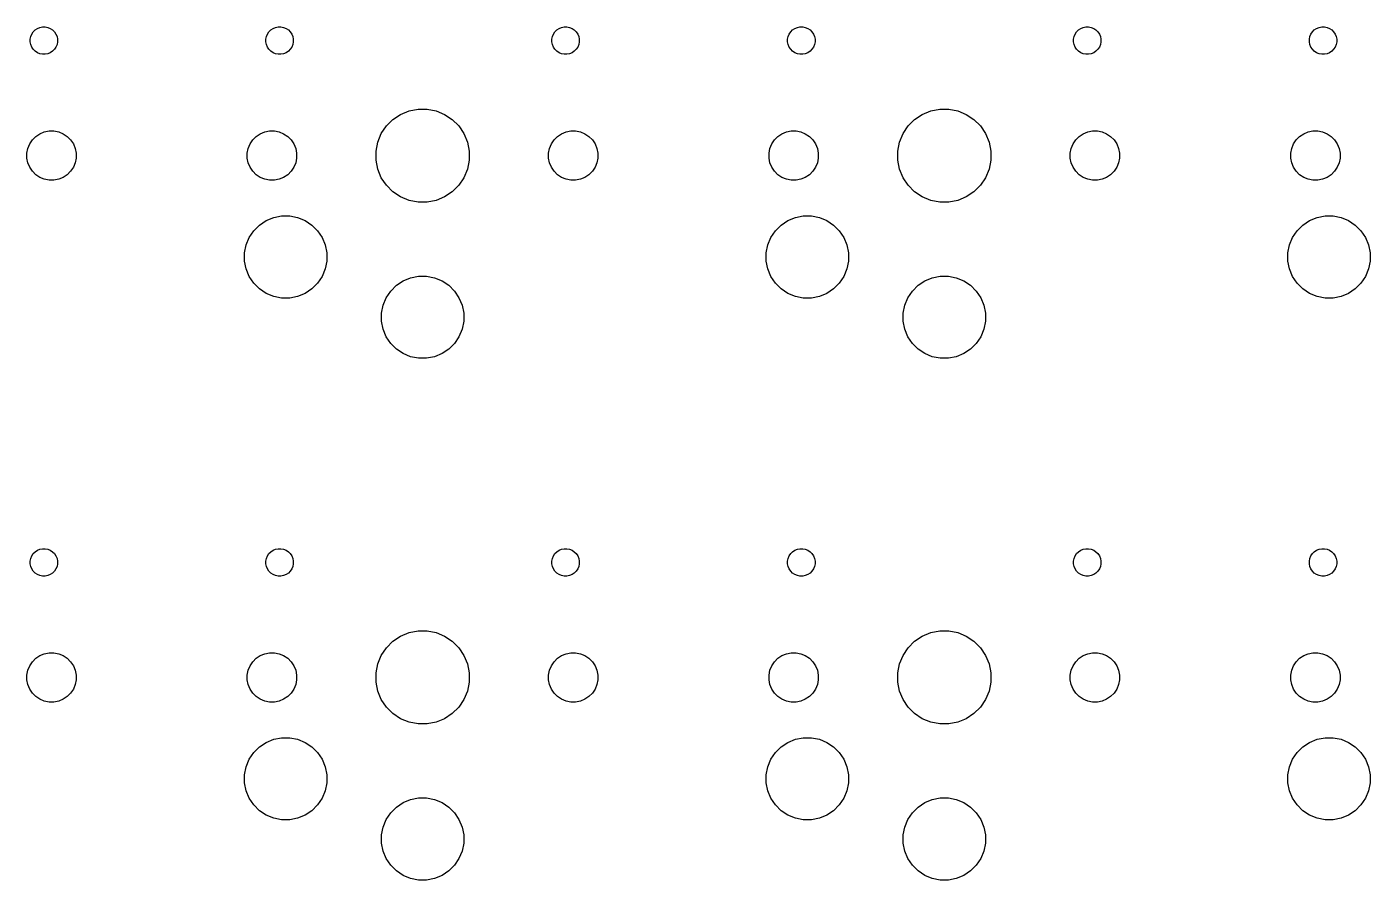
# Model space of a CAD drawing. Extents: x 33 to 239, y -107 to -23.
# Drawn here: x 84.75 to 133.8, y -68.75 to -37.6 of the extents above; entities that cross this region are included whole.
import ezdxf

# ---------------------------------------------------------------- set-up
doc = ezdxf.new("R2010")
doc.units = 0
doc.layers.add('BLACK', color=7, linetype='CONTINUOUS')

msp = doc.modelspace()

# ---------------------------------------------------------------- linework, layer by layer
at = {"layer": 'BLACK', "linetype": 'CONTINUOUS'}
for p, q in [((84.9816, -37.7813), (85.0513, -37.7116)), ((85.0513, -37.7116), (85.1332, -37.6569)), ((85.1332, -37.6569), (85.2242, -37.6192)), ((85.2242, -37.6192), (85.3208, -37.6)), ((85.3208, -37.6), (85.4192, -37.6)), ((85.4192, -37.6), (85.5158, -37.6192)), ((85.5158, -37.6192), (85.6068, -37.6569)), ((85.6068, -37.6569), (85.6887, -37.7116)), ((85.6887, -37.7116), (85.7584, -37.7813)), ((93.5916, -37.7813), (93.6613, -37.7116)), ((93.6613, -37.7116), (93.7432, -37.6569)), ((93.7432, -37.6569), (93.8342, -37.6192)), ((93.8342, -37.6192), (93.9308, -37.6)), ((93.9308, -37.6), (94.0292, -37.6)), ((94.0292, -37.6), (94.1258, -37.6192)), ((94.1258, -37.6192), (94.2168, -37.6569)), ((94.2168, -37.6569), (94.2987, -37.7116)), ((94.2987, -37.7116), (94.3684, -37.7813)), ((104.032, -37.7813), (104.101, -37.7116)), ((104.101, -37.7116), (104.183, -37.6569)), ((104.183, -37.6569), (104.274, -37.6192)), ((104.274, -37.6192), (104.371, -37.6)), ((104.371, -37.6), (104.469, -37.6)), ((104.469, -37.6), (104.566, -37.6192)), ((104.566, -37.6192), (104.657, -37.6569)), ((104.657, -37.6569), (104.739, -37.7116)), ((104.739, -37.7116), (104.808, -37.7813)), ((112.642, -37.7813), (112.711, -37.7116)), ((112.711, -37.7116), (112.793, -37.6569)), ((112.793, -37.6569), (112.884, -37.6192)), ((112.884, -37.6192), (112.981, -37.6)), ((112.981, -37.6), (113.079, -37.6)), ((113.079, -37.6), (113.176, -37.6192)), ((113.176, -37.6192), (113.267, -37.6569)), ((113.267, -37.6569), (113.349, -37.7116)), ((113.349, -37.7116), (113.418, -37.7813)), ((123.082, -37.7813), (123.151, -37.7116)), ((123.151, -37.7116), (123.233, -37.6569)), ((123.233, -37.6569), (123.324, -37.6192)), ((123.324, -37.6192), (123.421, -37.6)), ((123.421, -37.6), (123.519, -37.6)), ((123.519, -37.6), (123.616, -37.6192)), ((123.616, -37.6192), (123.707, -37.6569)), ((123.707, -37.6569), (123.789, -37.7116)), ((123.789, -37.7116), (123.858, -37.7813)), ((131.692, -37.7813), (131.761, -37.7116)), ((131.761, -37.7116), (131.843, -37.6569)), ((131.843, -37.6569), (131.934, -37.6192)), ((131.934, -37.6192), (132.031, -37.6)), ((132.031, -37.6), (132.129, -37.6)), ((132.129, -37.6), (132.226, -37.6192)), ((132.226, -37.6192), (132.317, -37.6569)), ((132.317, -37.6569), (132.399, -37.7116)), ((132.399, -37.7116), (132.468, -37.7813)), ((84.87, -38.0508), (84.8892, -37.9542)), ((84.87, -38.1492), (84.87, -38.0508)), ((84.8892, -38.2458), (84.87, -38.1492)), ((84.8892, -37.9542), (84.9269, -37.8632)), ((84.9269, -38.3368), (84.8892, -38.2458)), ((84.9269, -37.8632), (84.9816, -37.7813)), ((85.7584, -37.7813), (85.8131, -37.8632)), ((85.8131, -37.8632), (85.8508, -37.9542)), ((85.8508, -38.2458), (85.8131, -38.3368)), ((85.8508, -37.9542), (85.87, -38.0508)), ((85.87, -38.1492), (85.8508, -38.2458)), ((85.87, -38.0508), (85.87, -38.1492)), ((93.48, -38.0508), (93.4992, -37.9542)), ((93.48, -38.1492), (93.48, -38.0508)), ((93.4992, -38.2458), (93.48, -38.1492)), ((93.4992, -37.9542), (93.5369, -37.8632)), ((93.5369, -38.3368), (93.4992, -38.2458)), ((93.5369, -37.8632), (93.5916, -37.7813)), ((94.3684, -37.7813), (94.4231, -37.8632)), ((94.4231, -37.8632), (94.4608, -37.9542)), ((94.4608, -38.2458), (94.4231, -38.3368)), ((94.4608, -37.9542), (94.48, -38.0508)), ((94.48, -38.1492), (94.4608, -38.2458)), ((94.48, -38.0508), (94.48, -38.1492)), ((103.92, -38.0508), (103.939, -37.9542)), ((103.92, -38.1492), (103.92, -38.0508)), ((103.939, -38.2458), (103.92, -38.1492)), ((103.939, -37.9542), (103.977, -37.8632)), ((103.977, -38.3368), (103.939, -38.2458)), ((103.977, -37.8632), (104.032, -37.7813)), ((104.808, -37.7813), (104.863, -37.8632)), ((104.863, -37.8632), (104.901, -37.9542)), ((104.901, -38.2458), (104.863, -38.3368)), ((104.901, -37.9542), (104.92, -38.0508)), ((104.92, -38.1492), (104.901, -38.2458)), ((104.92, -38.0508), (104.92, -38.1492)), ((112.53, -38.0508), (112.549, -37.9542)), ((112.53, -38.1492), (112.53, -38.0508)), ((112.549, -38.2458), (112.53, -38.1492)), ((112.549, -37.9542), (112.587, -37.8632)), ((112.587, -38.3368), (112.549, -38.2458)), ((112.587, -37.8632), (112.642, -37.7813)), ((113.418, -37.7813), (113.473, -37.8632)), ((113.473, -37.8632), (113.511, -37.9542)), ((113.511, -38.2458), (113.473, -38.3368)), ((113.511, -37.9542), (113.53, -38.0508)), ((113.53, -38.1492), (113.511, -38.2458)), ((113.53, -38.0508), (113.53, -38.1492)), ((122.97, -38.0508), (122.989, -37.9542)), ((122.97, -38.1492), (122.97, -38.0508)), ((122.989, -38.2458), (122.97, -38.1492)), ((122.989, -37.9542), (123.027, -37.8632)), ((123.027, -38.3368), (122.989, -38.2458)), ((123.027, -37.8632), (123.082, -37.7813)), ((123.858, -37.7813), (123.913, -37.8632)), ((123.913, -37.8632), (123.951, -37.9542)), ((123.951, -38.2458), (123.913, -38.3368)), ((123.951, -37.9542), (123.97, -38.0508)), ((123.97, -38.1492), (123.951, -38.2458)), ((123.97, -38.0508), (123.97, -38.1492)), ((131.58, -38.0508), (131.599, -37.9542)), ((131.58, -38.1492), (131.58, -38.0508)), ((131.599, -38.2458), (131.58, -38.1492)), ((131.599, -37.9542), (131.637, -37.8632)), ((131.637, -38.3368), (131.599, -38.2458)), ((131.637, -37.8632), (131.692, -37.7813)), ((132.468, -37.7813), (132.523, -37.8632)), ((132.523, -37.8632), (132.561, -37.9542)), ((132.561, -38.2458), (132.523, -38.3368)), ((132.561, -37.9542), (132.58, -38.0508)), ((132.58, -38.1492), (132.561, -38.2458)), ((132.58, -38.0508), (132.58, -38.1492)), ((84.9816, -38.4187), (84.9269, -38.3368)), ((85.0513, -38.4884), (84.9816, -38.4187)), ((85.1332, -38.5431), (85.0513, -38.4884)), ((85.2242, -38.5808), (85.1332, -38.5431)), ((85.3208, -38.6), (85.2242, -38.5808)), ((85.4192, -38.6), (85.3208, -38.6)), ((85.5158, -38.5808), (85.4192, -38.6)), ((85.6068, -38.5431), (85.5158, -38.5808)), ((85.6887, -38.4884), (85.6068, -38.5431)), ((85.7584, -38.4187), (85.6887, -38.4884)), ((85.8131, -38.3368), (85.7584, -38.4187)), ((93.5916, -38.4187), (93.5369, -38.3368)), ((93.6613, -38.4884), (93.5916, -38.4187)), ((93.7432, -38.5431), (93.6613, -38.4884)), ((93.8342, -38.5808), (93.7432, -38.5431)), ((93.9308, -38.6), (93.8342, -38.5808)), ((94.0292, -38.6), (93.9308, -38.6)), ((94.1258, -38.5808), (94.0292, -38.6)), ((94.2168, -38.5431), (94.1258, -38.5808)), ((94.2987, -38.4884), (94.2168, -38.5431)), ((94.3684, -38.4187), (94.2987, -38.4884)), ((94.4231, -38.3368), (94.3684, -38.4187)), ((104.032, -38.4187), (103.977, -38.3368)), ((104.101, -38.4884), (104.032, -38.4187)), ((104.183, -38.5431), (104.101, -38.4884)), ((104.274, -38.5808), (104.183, -38.5431)), ((104.371, -38.6), (104.274, -38.5808)), ((104.469, -38.6), (104.371, -38.6)), ((104.566, -38.5808), (104.469, -38.6)), ((104.657, -38.5431), (104.566, -38.5808)), ((104.739, -38.4884), (104.657, -38.5431)), ((104.808, -38.4187), (104.739, -38.4884)), ((104.863, -38.3368), (104.808, -38.4187)), ((112.642, -38.4187), (112.587, -38.3368)), ((112.711, -38.4884), (112.642, -38.4187)), ((112.793, -38.5431), (112.711, -38.4884)), ((112.884, -38.5808), (112.793, -38.5431)), ((112.981, -38.6), (112.884, -38.5808)), ((113.079, -38.6), (112.981, -38.6)), ((113.176, -38.5808), (113.079, -38.6)), ((113.267, -38.5431), (113.176, -38.5808)), ((113.349, -38.4884), (113.267, -38.5431)), ((113.418, -38.4187), (113.349, -38.4884)), ((113.473, -38.3368), (113.418, -38.4187)), ((123.082, -38.4187), (123.027, -38.3368)), ((123.151, -38.4884), (123.082, -38.4187)), ((123.233, -38.5431), (123.151, -38.4884)), ((123.324, -38.5808), (123.233, -38.5431)), ((123.421, -38.6), (123.324, -38.5808)), ((123.519, -38.6), (123.421, -38.6)), ((123.616, -38.5808), (123.519, -38.6)), ((123.707, -38.5431), (123.616, -38.5808)), ((123.789, -38.4884), (123.707, -38.5431)), ((123.858, -38.4187), (123.789, -38.4884)), ((123.913, -38.3368), (123.858, -38.4187)), ((131.692, -38.4187), (131.637, -38.3368)), ((131.761, -38.4884), (131.692, -38.4187)), ((131.843, -38.5431), (131.761, -38.4884)), ((131.934, -38.5808), (131.843, -38.5431)), ((132.031, -38.6), (131.934, -38.5808)), ((132.129, -38.6), (132.031, -38.6)), ((132.226, -38.5808), (132.129, -38.6)), ((132.317, -38.5431), (132.226, -38.5808)), ((132.399, -38.4884), (132.317, -38.5431)), ((132.468, -38.4187), (132.399, -38.4884)), ((132.523, -38.3368), (132.468, -38.4187)), ((98.3947, -40.7935), (98.7041, -40.6653)), ((98.7041, -40.6653), (99.0326, -40.6)), ((99.0326, -40.6), (99.3674, -40.6)), ((99.3674, -40.6), (99.6959, -40.6653)), ((99.6959, -40.6653), (100.005, -40.7935)), ((117.445, -40.7935), (117.754, -40.6653)), ((117.754, -40.6653), (118.083, -40.6)), ((118.083, -40.6), (118.417, -40.6)), ((118.417, -40.6), (118.746, -40.6653)), ((118.746, -40.6653), (119.055, -40.7935)), ((97.8795, -41.2163), (98.1163, -40.9795)), ((98.1163, -40.9795), (98.3947, -40.7935)), ((100.005, -40.7935), (100.284, -40.9795)), ((100.284, -40.9795), (100.52, -41.2163)), ((116.93, -41.2163), (117.166, -40.9795)), ((117.166, -40.9795), (117.445, -40.7935)), ((119.055, -40.7935), (119.334, -40.9795)), ((119.334, -40.9795), (119.57, -41.2163)), ((84.9509, -41.7263), (85.0763, -41.6009)), ((85.0763, -41.6009), (85.2237, -41.5024)), ((85.2237, -41.5024), (85.3875, -41.4346)), ((85.3875, -41.4346), (85.5614, -41.4)), ((85.5614, -41.4), (85.7386, -41.4)), ((85.7386, -41.4), (85.9125, -41.4346)), ((85.9125, -41.4346), (86.0763, -41.5024)), ((86.0763, -41.5024), (86.2237, -41.6009)), ((86.2237, -41.6009), (86.3491, -41.7263)), ((93.0009, -41.7263), (93.1263, -41.6009)), ((93.1263, -41.6009), (93.2737, -41.5024)), ((93.2737, -41.5024), (93.4375, -41.4346)), ((93.4375, -41.4346), (93.6114, -41.4)), ((93.6114, -41.4), (93.7886, -41.4)), ((93.7886, -41.4), (93.9625, -41.4346)), ((93.9625, -41.4346), (94.1263, -41.5024)), ((94.1263, -41.5024), (94.2737, -41.6009)), ((94.2737, -41.6009), (94.3991, -41.7263)), ((97.5653, -41.8041), (97.6935, -41.4947)), ((97.6935, -41.4947), (97.8795, -41.2163)), ((100.52, -41.2163), (100.707, -41.4947)), ((100.707, -41.4947), (100.835, -41.8041)), ((104.001, -41.7263), (104.126, -41.6009)), ((104.126, -41.6009), (104.274, -41.5024)), ((104.274, -41.5024), (104.437, -41.4346)), ((104.437, -41.4346), (104.611, -41.4)), ((104.611, -41.4), (104.789, -41.4)), ((104.789, -41.4), (104.963, -41.4346)), ((104.963, -41.4346), (105.126, -41.5024)), ((105.126, -41.5024), (105.274, -41.6009)), ((105.274, -41.6009), (105.399, -41.7263)), ((112.051, -41.7263), (112.176, -41.6009)), ((112.176, -41.6009), (112.324, -41.5024)), ((112.324, -41.5024), (112.487, -41.4346)), ((112.487, -41.4346), (112.661, -41.4)), ((112.661, -41.4), (112.839, -41.4)), ((112.839, -41.4), (113.013, -41.4346)), ((113.013, -41.4346), (113.176, -41.5024)), ((113.176, -41.5024), (113.324, -41.6009)), ((113.324, -41.6009), (113.449, -41.7263)), ((116.615, -41.8041), (116.743, -41.4947)), ((116.743, -41.4947), (116.93, -41.2163)), ((119.57, -41.2163), (119.757, -41.4947)), ((119.757, -41.4947), (119.885, -41.8041)), ((123.051, -41.7263), (123.176, -41.6009)), ((123.176, -41.6009), (123.324, -41.5024)), ((123.324, -41.5024), (123.487, -41.4346)), ((123.487, -41.4346), (123.661, -41.4)), ((123.661, -41.4), (123.839, -41.4)), ((123.839, -41.4), (124.013, -41.4346)), ((124.013, -41.4346), (124.176, -41.5024)), ((124.176, -41.5024), (124.324, -41.6009)), ((124.324, -41.6009), (124.449, -41.7263)), ((131.101, -41.7263), (131.226, -41.6009)), ((131.226, -41.6009), (131.374, -41.5024)), ((131.374, -41.5024), (131.537, -41.4346)), ((131.537, -41.4346), (131.711, -41.4)), ((131.711, -41.4), (131.889, -41.4)), ((131.889, -41.4), (132.063, -41.4346)), ((132.063, -41.4346), (132.226, -41.5024)), ((132.226, -41.5024), (132.374, -41.6009)), ((132.374, -41.6009), (132.499, -41.7263)), ((84.75, -42.2114), (84.7846, -42.0375)), ((84.7846, -42.0375), (84.8524, -41.8737)), ((84.8524, -41.8737), (84.9509, -41.7263)), ((86.3491, -41.7263), (86.4476, -41.8737)), ((86.4476, -41.8737), (86.5154, -42.0375)), ((86.5154, -42.0375), (86.55, -42.2114)), ((92.8, -42.2114), (92.8346, -42.0375)), ((92.8346, -42.0375), (92.9024, -41.8737)), ((92.9024, -41.8737), (93.0009, -41.7263)), ((94.3991, -41.7263), (94.4976, -41.8737)), ((94.4976, -41.8737), (94.5654, -42.0375)), ((94.5654, -42.0375), (94.6, -42.2114)), ((97.5, -42.1326), (97.5653, -41.8041)), ((97.5, -42.4674), (97.5, -42.1326)), ((100.835, -41.8041), (100.9, -42.1326)), ((100.9, -42.1326), (100.9, -42.4674)), ((103.8, -42.2114), (103.835, -42.0375)), ((103.835, -42.0375), (103.902, -41.8737)), ((103.902, -41.8737), (104.001, -41.7263)), ((105.399, -41.7263), (105.498, -41.8737)), ((105.498, -41.8737), (105.565, -42.0375)), ((105.565, -42.0375), (105.6, -42.2114)), ((111.85, -42.2114), (111.885, -42.0375)), ((111.885, -42.0375), (111.952, -41.8737)), ((111.952, -41.8737), (112.051, -41.7263)), ((113.449, -41.7263), (113.548, -41.8737)), ((113.548, -41.8737), (113.615, -42.0375)), ((113.615, -42.0375), (113.65, -42.2114)), ((116.55, -42.1326), (116.615, -41.8041)), ((116.55, -42.4674), (116.55, -42.1326)), ((119.885, -41.8041), (119.95, -42.1326)), ((119.95, -42.1326), (119.95, -42.4674)), ((122.85, -42.2114), (122.885, -42.0375)), ((122.885, -42.0375), (122.952, -41.8737)), ((122.952, -41.8737), (123.051, -41.7263)), ((124.449, -41.7263), (124.548, -41.8737)), ((124.548, -41.8737), (124.615, -42.0375)), ((124.615, -42.0375), (124.65, -42.2114)), ((130.9, -42.2114), (130.935, -42.0375)), ((130.935, -42.0375), (131.002, -41.8737)), ((131.002, -41.8737), (131.101, -41.7263)), ((132.499, -41.7263), (132.598, -41.8737)), ((132.598, -41.8737), (132.665, -42.0375)), ((132.665, -42.0375), (132.7, -42.2114)), ((84.75, -42.3886), (84.75, -42.2114)), ((84.7846, -42.5625), (84.75, -42.3886)), ((84.8524, -42.7263), (84.7846, -42.5625)), ((86.5154, -42.5625), (86.4476, -42.7263)), ((86.55, -42.3886), (86.5154, -42.5625)), ((86.55, -42.2114), (86.55, -42.3886)), ((92.8, -42.3886), (92.8, -42.2114)), ((92.8346, -42.5625), (92.8, -42.3886)), ((92.9024, -42.7263), (92.8346, -42.5625)), ((94.5654, -42.5625), (94.4976, -42.7263)), ((94.6, -42.3886), (94.5654, -42.5625)), ((94.6, -42.2114), (94.6, -42.3886)), ((97.5653, -42.7959), (97.5, -42.4674)), ((100.9, -42.4674), (100.835, -42.7959)), ((103.8, -42.3886), (103.8, -42.2114)), ((103.835, -42.5625), (103.8, -42.3886)), ((103.902, -42.7263), (103.835, -42.5625)), ((105.565, -42.5625), (105.498, -42.7263)), ((105.6, -42.3886), (105.565, -42.5625)), ((105.6, -42.2114), (105.6, -42.3886)), ((111.85, -42.3886), (111.85, -42.2114)), ((111.885, -42.5625), (111.85, -42.3886)), ((111.952, -42.7263), (111.885, -42.5625)), ((113.615, -42.5625), (113.548, -42.7263)), ((113.65, -42.3886), (113.615, -42.5625)), ((113.65, -42.2114), (113.65, -42.3886)), ((116.615, -42.7959), (116.55, -42.4674)), ((119.95, -42.4674), (119.885, -42.7959)), ((122.85, -42.3886), (122.85, -42.2114)), ((122.885, -42.5625), (122.85, -42.3886)), ((122.952, -42.7263), (122.885, -42.5625)), ((124.615, -42.5625), (124.548, -42.7263)), ((124.65, -42.3886), (124.615, -42.5625)), ((124.65, -42.2114), (124.65, -42.3886)), ((130.9, -42.3886), (130.9, -42.2114)), ((130.935, -42.5625), (130.9, -42.3886)), ((131.002, -42.7263), (130.935, -42.5625)), ((132.665, -42.5625), (132.598, -42.7263)), ((132.7, -42.3886), (132.665, -42.5625)), ((132.7, -42.2114), (132.7, -42.3886)), ((84.9509, -42.8737), (84.8524, -42.7263)), ((85.0763, -42.9991), (84.9509, -42.8737)), ((85.2237, -43.0976), (85.0763, -42.9991)), ((85.3875, -43.1654), (85.2237, -43.0976)), ((86.0763, -43.0976), (85.9125, -43.1654)), ((86.2237, -42.9991), (86.0763, -43.0976)), ((86.3491, -42.8737), (86.2237, -42.9991)), ((86.4476, -42.7263), (86.3491, -42.8737)), ((93.0009, -42.8737), (92.9024, -42.7263)), ((93.1263, -42.9991), (93.0009, -42.8737)), ((93.2737, -43.0976), (93.1263, -42.9991)), ((93.4375, -43.1654), (93.2737, -43.0976)), ((94.1263, -43.0976), (93.9625, -43.1654)), ((94.2737, -42.9991), (94.1263, -43.0976)), ((94.3991, -42.8737), (94.2737, -42.9991)), ((94.4976, -42.7263), (94.3991, -42.8737)), ((97.6935, -43.1053), (97.5653, -42.7959)), ((97.8795, -43.3837), (97.6935, -43.1053)), ((100.707, -43.1053), (100.52, -43.3837)), ((100.835, -42.7959), (100.707, -43.1053)), ((104.001, -42.8737), (103.902, -42.7263)), ((104.126, -42.9991), (104.001, -42.8737)), ((104.274, -43.0976), (104.126, -42.9991)), ((104.437, -43.1654), (104.274, -43.0976)), ((105.126, -43.0976), (104.963, -43.1654)), ((105.274, -42.9991), (105.126, -43.0976)), ((105.399, -42.8737), (105.274, -42.9991)), ((105.498, -42.7263), (105.399, -42.8737)), ((112.051, -42.8737), (111.952, -42.7263)), ((112.176, -42.9991), (112.051, -42.8737)), ((112.324, -43.0976), (112.176, -42.9991)), ((112.487, -43.1654), (112.324, -43.0976)), ((113.176, -43.0976), (113.013, -43.1654)), ((113.324, -42.9991), (113.176, -43.0976)), ((113.449, -42.8737), (113.324, -42.9991)), ((113.548, -42.7263), (113.449, -42.8737)), ((116.743, -43.1053), (116.615, -42.7959)), ((116.93, -43.3837), (116.743, -43.1053)), ((119.757, -43.1053), (119.57, -43.3837)), ((119.885, -42.7959), (119.757, -43.1053)), ((123.051, -42.8737), (122.952, -42.7263)), ((123.176, -42.9991), (123.051, -42.8737)), ((123.324, -43.0976), (123.176, -42.9991)), ((123.487, -43.1654), (123.324, -43.0976)), ((124.176, -43.0976), (124.013, -43.1654)), ((124.324, -42.9991), (124.176, -43.0976)), ((124.449, -42.8737), (124.324, -42.9991)), ((124.548, -42.7263), (124.449, -42.8737)), ((131.101, -42.8737), (131.002, -42.7263)), ((131.226, -42.9991), (131.101, -42.8737)), ((131.374, -43.0976), (131.226, -42.9991)), ((131.537, -43.1654), (131.374, -43.0976)), ((132.226, -43.0976), (132.063, -43.1654)), ((132.374, -42.9991), (132.226, -43.0976)), ((132.499, -42.8737), (132.374, -42.9991)), ((132.598, -42.7263), (132.499, -42.8737)), ((85.5614, -43.2), (85.3875, -43.1654)), ((85.7386, -43.2), (85.5614, -43.2)), ((85.9125, -43.1654), (85.7386, -43.2)), ((93.6114, -43.2), (93.4375, -43.1654)), ((93.7886, -43.2), (93.6114, -43.2)), ((93.9625, -43.1654), (93.7886, -43.2)), ((98.1163, -43.6205), (97.8795, -43.3837)), ((98.3947, -43.8065), (98.1163, -43.6205)), ((100.284, -43.6205), (100.005, -43.8065)), ((100.52, -43.3837), (100.284, -43.6205)), ((104.611, -43.2), (104.437, -43.1654)), ((104.789, -43.2), (104.611, -43.2)), ((104.963, -43.1654), (104.789, -43.2)), ((112.661, -43.2), (112.487, -43.1654)), ((112.839, -43.2), (112.661, -43.2)), ((113.013, -43.1654), (112.839, -43.2)), ((117.166, -43.6205), (116.93, -43.3837)), ((117.445, -43.8065), (117.166, -43.6205)), ((119.334, -43.6205), (119.055, -43.8065)), ((119.57, -43.3837), (119.334, -43.6205)), ((123.661, -43.2), (123.487, -43.1654)), ((123.839, -43.2), (123.661, -43.2)), ((124.013, -43.1654), (123.839, -43.2)), ((131.711, -43.2), (131.537, -43.1654)), ((131.889, -43.2), (131.711, -43.2)), ((132.063, -43.1654), (131.889, -43.2)), ((98.7041, -43.9347), (98.3947, -43.8065)), ((99.0326, -44), (98.7041, -43.9347)), ((99.3674, -44), (99.0326, -44)), ((99.6959, -43.9347), (99.3674, -44)), ((100.005, -43.8065), (99.6959, -43.9347)), ((117.754, -43.9347), (117.445, -43.8065)), ((118.083, -44), (117.754, -43.9347)), ((118.417, -44), (118.083, -44)), ((118.746, -43.9347), (118.417, -44)), ((119.055, -43.8065), (118.746, -43.9347)), ((93.4895, -44.6707), (93.7625, -44.5576)), ((93.7625, -44.5576), (94.0523, -44.5)), ((94.0523, -44.5), (94.3477, -44.5)), ((94.3477, -44.5), (94.6375, -44.5576)), ((94.6375, -44.5576), (94.9105, -44.6707)), ((112.539, -44.6707), (112.812, -44.5576)), ((112.812, -44.5576), (113.102, -44.5)), ((113.102, -44.5), (113.398, -44.5)), ((113.398, -44.5), (113.688, -44.5576)), ((113.688, -44.5576), (113.961, -44.6707)), ((131.589, -44.6707), (131.862, -44.5576)), ((131.862, -44.5576), (132.152, -44.5)), ((132.152, -44.5), (132.448, -44.5)), ((132.448, -44.5), (132.738, -44.5576)), ((132.738, -44.5576), (133.011, -44.6707)), ((92.8707, -45.2895), (93.0349, -45.0438)), ((93.0349, -45.0438), (93.2438, -44.8349)), ((93.2438, -44.8349), (93.4895, -44.6707)), ((94.9105, -44.6707), (95.1562, -44.8349)), ((95.1562, -44.8349), (95.3651, -45.0438)), ((95.3651, -45.0438), (95.5293, -45.2895)), ((111.921, -45.2895), (112.085, -45.0438)), ((112.085, -45.0438), (112.294, -44.8349)), ((112.294, -44.8349), (112.539, -44.6707)), ((113.961, -44.6707), (114.206, -44.8349)), ((114.206, -44.8349), (114.415, -45.0438)), ((114.415, -45.0438), (114.579, -45.2895)), ((130.971, -45.2895), (131.135, -45.0438)), ((131.135, -45.0438), (131.344, -44.8349)), ((131.344, -44.8349), (131.589, -44.6707)), ((133.011, -44.6707), (133.256, -44.8349)), ((133.256, -44.8349), (133.465, -45.0438)), ((133.465, -45.0438), (133.629, -45.2895)), ((92.7, -45.8523), (92.7576, -45.5625)), ((92.7576, -45.5625), (92.8707, -45.2895)), ((95.5293, -45.2895), (95.6424, -45.5625)), ((95.6424, -45.5625), (95.7, -45.8523)), ((111.75, -45.8523), (111.808, -45.5625)), ((111.808, -45.5625), (111.921, -45.2895)), ((114.579, -45.2895), (114.692, -45.5625)), ((114.692, -45.5625), (114.75, -45.8523)), ((130.8, -45.8523), (130.858, -45.5625)), ((130.858, -45.5625), (130.971, -45.2895)), ((133.629, -45.2895), (133.742, -45.5625)), ((133.742, -45.5625), (133.8, -45.8523)), ((92.7, -46.1477), (92.7, -45.8523)), ((95.7, -45.8523), (95.7, -46.1477)), ((111.75, -46.1477), (111.75, -45.8523)), ((114.75, -45.8523), (114.75, -46.1477)), ((130.8, -46.1477), (130.8, -45.8523)), ((133.8, -45.8523), (133.8, -46.1477)), ((92.7576, -46.4375), (92.7, -46.1477)), ((92.8707, -46.7105), (92.7576, -46.4375)), ((95.6424, -46.4375), (95.5293, -46.7105)), ((95.7, -46.1477), (95.6424, -46.4375)), ((111.808, -46.4375), (111.75, -46.1477)), ((111.921, -46.7105), (111.808, -46.4375)), ((114.692, -46.4375), (114.579, -46.7105)), ((114.75, -46.1477), (114.692, -46.4375)), ((130.858, -46.4375), (130.8, -46.1477)), ((130.971, -46.7105), (130.858, -46.4375)), ((133.742, -46.4375), (133.629, -46.7105)), ((133.8, -46.1477), (133.742, -46.4375)), ((93.0349, -46.9562), (92.8707, -46.7105)), ((93.2438, -47.1651), (93.0349, -46.9562)), ((95.3651, -46.9562), (95.1562, -47.1651)), ((95.5293, -46.7105), (95.3651, -46.9562)), ((98.0349, -47.2438), (98.2438, -47.0349)), ((98.2438, -47.0349), (98.4895, -46.8707)), ((98.4895, -46.8707), (98.7625, -46.7576)), ((98.7625, -46.7576), (99.0523, -46.7)), ((99.0523, -46.7), (99.3477, -46.7)), ((99.3477, -46.7), (99.6375, -46.7576)), ((99.6375, -46.7576), (99.9105, -46.8707)), ((99.9105, -46.8707), (100.156, -47.0349)), ((100.156, -47.0349), (100.365, -47.2438)), ((112.085, -46.9562), (111.921, -46.7105)), ((112.294, -47.1651), (112.085, -46.9562)), ((114.415, -46.9562), (114.206, -47.1651)), ((114.579, -46.7105), (114.415, -46.9562)), ((117.085, -47.2438), (117.294, -47.0349)), ((117.294, -47.0349), (117.539, -46.8707)), ((117.539, -46.8707), (117.812, -46.7576)), ((117.812, -46.7576), (118.102, -46.7)), ((118.102, -46.7), (118.398, -46.7)), ((118.398, -46.7), (118.688, -46.7576)), ((118.688, -46.7576), (118.961, -46.8707)), ((118.961, -46.8707), (119.206, -47.0349)), ((119.206, -47.0349), (119.415, -47.2438)), ((131.135, -46.9562), (130.971, -46.7105)), ((131.344, -47.1651), (131.135, -46.9562)), ((133.465, -46.9562), (133.256, -47.1651)), ((133.629, -46.7105), (133.465, -46.9562)), ((93.4895, -47.3293), (93.2438, -47.1651)), ((93.7625, -47.4424), (93.4895, -47.3293)), ((94.0523, -47.5), (93.7625, -47.4424)), ((94.3477, -47.5), (94.0523, -47.5)), ((94.6375, -47.4424), (94.3477, -47.5)), ((94.9105, -47.3293), (94.6375, -47.4424)), ((95.1562, -47.1651), (94.9105, -47.3293)), ((97.7576, -47.7625), (97.8707, -47.4895)), ((97.8707, -47.4895), (98.0349, -47.2438)), ((100.365, -47.2438), (100.529, -47.4895)), ((100.529, -47.4895), (100.642, -47.7625)), ((112.539, -47.3293), (112.294, -47.1651)), ((112.812, -47.4424), (112.539, -47.3293)), ((113.102, -47.5), (112.812, -47.4424)), ((113.398, -47.5), (113.102, -47.5)), ((113.688, -47.4424), (113.398, -47.5)), ((113.961, -47.3293), (113.688, -47.4424)), ((114.206, -47.1651), (113.961, -47.3293)), ((116.808, -47.7625), (116.921, -47.4895)), ((116.921, -47.4895), (117.085, -47.2438)), ((119.415, -47.2438), (119.579, -47.4895)), ((119.579, -47.4895), (119.692, -47.7625)), ((131.589, -47.3293), (131.344, -47.1651)), ((131.862, -47.4424), (131.589, -47.3293)), ((132.152, -47.5), (131.862, -47.4424)), ((132.448, -47.5), (132.152, -47.5)), ((132.738, -47.4424), (132.448, -47.5)), ((133.011, -47.3293), (132.738, -47.4424)), ((133.256, -47.1651), (133.011, -47.3293)), ((97.7, -48.0523), (97.7576, -47.7625)), ((97.7, -48.3477), (97.7, -48.0523)), ((100.642, -47.7625), (100.7, -48.0523)), ((100.7, -48.0523), (100.7, -48.3477)), ((116.75, -48.0523), (116.808, -47.7625)), ((116.75, -48.3477), (116.75, -48.0523)), ((119.692, -47.7625), (119.75, -48.0523)), ((119.75, -48.0523), (119.75, -48.3477)), ((97.7576, -48.6375), (97.7, -48.3477)), ((100.7, -48.3477), (100.642, -48.6375)), ((116.808, -48.6375), (116.75, -48.3477)), ((119.75, -48.3477), (119.692, -48.6375)), ((97.8707, -48.9105), (97.7576, -48.6375)), ((98.0349, -49.1562), (97.8707, -48.9105)), ((100.529, -48.9105), (100.365, -49.1562)), ((100.642, -48.6375), (100.529, -48.9105)), ((116.921, -48.9105), (116.808, -48.6375)), ((117.085, -49.1562), (116.921, -48.9105)), ((119.579, -48.9105), (119.415, -49.1562)), ((119.692, -48.6375), (119.579, -48.9105)), ((98.2438, -49.3651), (98.0349, -49.1562)), ((98.4895, -49.5293), (98.2438, -49.3651)), ((98.7625, -49.6424), (98.4895, -49.5293)), ((99.9105, -49.5293), (99.6375, -49.6424)), ((100.156, -49.3651), (99.9105, -49.5293)), ((100.365, -49.1562), (100.156, -49.3651)), ((117.294, -49.3651), (117.085, -49.1562)), ((117.539, -49.5293), (117.294, -49.3651)), ((117.812, -49.6424), (117.539, -49.5293)), ((118.961, -49.5293), (118.688, -49.6424)), ((119.206, -49.3651), (118.961, -49.5293)), ((119.415, -49.1562), (119.206, -49.3651)), ((99.0523, -49.7), (98.7625, -49.6424)), ((99.3477, -49.7), (99.0523, -49.7)), ((99.6375, -49.6424), (99.3477, -49.7)), ((118.102, -49.7), (117.812, -49.6424)), ((118.398, -49.7), (118.102, -49.7)), ((118.688, -49.6424), (118.398, -49.7)), ((84.9269, -56.9132), (84.9816, -56.8313)), ((84.9816, -56.8313), (85.0513, -56.7616)), ((85.0513, -56.7616), (85.1332, -56.7069)), ((85.1332, -56.7069), (85.2242, -56.6692)), ((85.2242, -56.6692), (85.3208, -56.65)), ((85.3208, -56.65), (85.4192, -56.65)), ((85.4192, -56.65), (85.5158, -56.6692)), ((85.5158, -56.6692), (85.6068, -56.7069)), ((85.6068, -56.7069), (85.6887, -56.7616)), ((85.6887, -56.7616), (85.7584, -56.8313)), ((85.7584, -56.8313), (85.8131, -56.9132)), ((93.5369, -56.9132), (93.5916, -56.8313)), ((93.5916, -56.8313), (93.6613, -56.7616)), ((93.6613, -56.7616), (93.7432, -56.7069)), ((93.7432, -56.7069), (93.8342, -56.6692)), ((93.8342, -56.6692), (93.9308, -56.65)), ((93.9308, -56.65), (94.0292, -56.65)), ((94.0292, -56.65), (94.1258, -56.6692)), ((94.1258, -56.6692), (94.2168, -56.7069)), ((94.2168, -56.7069), (94.2987, -56.7616)), ((94.2987, -56.7616), (94.3684, -56.8313)), ((94.3684, -56.8313), (94.4231, -56.9132)), ((103.977, -56.9132), (104.032, -56.8313)), ((104.032, -56.8313), (104.101, -56.7616)), ((104.101, -56.7616), (104.183, -56.7069)), ((104.183, -56.7069), (104.274, -56.6692)), ((104.274, -56.6692), (104.371, -56.65)), ((104.371, -56.65), (104.469, -56.65)), ((104.469, -56.65), (104.566, -56.6692)), ((104.566, -56.6692), (104.657, -56.7069)), ((104.657, -56.7069), (104.739, -56.7616)), ((104.739, -56.7616), (104.808, -56.8313)), ((104.808, -56.8313), (104.863, -56.9132)), ((112.587, -56.9132), (112.642, -56.8313)), ((112.642, -56.8313), (112.711, -56.7616)), ((112.711, -56.7616), (112.793, -56.7069)), ((112.793, -56.7069), (112.884, -56.6692)), ((112.884, -56.6692), (112.981, -56.65)), ((112.981, -56.65), (113.079, -56.65)), ((113.079, -56.65), (113.176, -56.6692)), ((113.176, -56.6692), (113.267, -56.7069)), ((113.267, -56.7069), (113.349, -56.7616)), ((113.349, -56.7616), (113.418, -56.8313)), ((113.418, -56.8313), (113.473, -56.9132)), ((123.027, -56.9132), (123.082, -56.8313)), ((123.082, -56.8313), (123.151, -56.7616)), ((123.151, -56.7616), (123.233, -56.7069)), ((123.233, -56.7069), (123.324, -56.6692)), ((123.324, -56.6692), (123.421, -56.65)), ((123.421, -56.65), (123.519, -56.65)), ((123.519, -56.65), (123.616, -56.6692)), ((123.616, -56.6692), (123.707, -56.7069)), ((123.707, -56.7069), (123.789, -56.7616)), ((123.789, -56.7616), (123.858, -56.8313)), ((123.858, -56.8313), (123.913, -56.9132)), ((131.637, -56.9132), (131.692, -56.8313)), ((131.692, -56.8313), (131.761, -56.7616)), ((131.761, -56.7616), (131.843, -56.7069)), ((131.843, -56.7069), (131.934, -56.6692)), ((131.934, -56.6692), (132.031, -56.65)), ((132.031, -56.65), (132.129, -56.65)), ((132.129, -56.65), (132.226, -56.6692)), ((132.226, -56.6692), (132.317, -56.7069)), ((132.317, -56.7069), (132.399, -56.7616)), ((132.399, -56.7616), (132.468, -56.8313)), ((132.468, -56.8313), (132.523, -56.9132)), ((84.87, -57.1008), (84.8892, -57.0042)), ((84.87, -57.1992), (84.87, -57.1008)), ((84.8892, -57.2958), (84.87, -57.1992)), ((84.8892, -57.0042), (84.9269, -56.9132)), ((84.9269, -57.3868), (84.8892, -57.2958)), ((84.9816, -57.4687), (84.9269, -57.3868)), ((85.8131, -57.3868), (85.7584, -57.4687)), ((85.8131, -56.9132), (85.8508, -57.0042)), ((85.8508, -57.2958), (85.8131, -57.3868)), ((85.8508, -57.0042), (85.87, -57.1008)), ((85.87, -57.1992), (85.8508, -57.2958)), ((85.87, -57.1008), (85.87, -57.1992)), ((93.48, -57.1008), (93.4992, -57.0042)), ((93.48, -57.1992), (93.48, -57.1008)), ((93.4992, -57.2958), (93.48, -57.1992)), ((93.4992, -57.0042), (93.5369, -56.9132)), ((93.5369, -57.3868), (93.4992, -57.2958)), ((93.5916, -57.4687), (93.5369, -57.3868)), ((94.4231, -57.3868), (94.3684, -57.4687)), ((94.4231, -56.9132), (94.4608, -57.0042)), ((94.4608, -57.2958), (94.4231, -57.3868)), ((94.4608, -57.0042), (94.48, -57.1008)), ((94.48, -57.1992), (94.4608, -57.2958)), ((94.48, -57.1008), (94.48, -57.1992)), ((103.92, -57.1008), (103.939, -57.0042)), ((103.92, -57.1992), (103.92, -57.1008)), ((103.939, -57.2958), (103.92, -57.1992)), ((103.939, -57.0042), (103.977, -56.9132)), ((103.977, -57.3868), (103.939, -57.2958)), ((104.032, -57.4687), (103.977, -57.3868)), ((104.863, -57.3868), (104.808, -57.4687)), ((104.863, -56.9132), (104.901, -57.0042)), ((104.901, -57.2958), (104.863, -57.3868)), ((104.901, -57.0042), (104.92, -57.1008)), ((104.92, -57.1992), (104.901, -57.2958)), ((104.92, -57.1008), (104.92, -57.1992)), ((112.53, -57.1008), (112.549, -57.0042)), ((112.53, -57.1992), (112.53, -57.1008)), ((112.549, -57.2958), (112.53, -57.1992)), ((112.549, -57.0042), (112.587, -56.9132)), ((112.587, -57.3868), (112.549, -57.2958)), ((112.642, -57.4687), (112.587, -57.3868)), ((113.473, -57.3868), (113.418, -57.4687)), ((113.473, -56.9132), (113.511, -57.0042)), ((113.511, -57.2958), (113.473, -57.3868)), ((113.511, -57.0042), (113.53, -57.1008)), ((113.53, -57.1992), (113.511, -57.2958)), ((113.53, -57.1008), (113.53, -57.1992)), ((122.97, -57.1008), (122.989, -57.0042)), ((122.97, -57.1992), (122.97, -57.1008)), ((122.989, -57.2958), (122.97, -57.1992)), ((122.989, -57.0042), (123.027, -56.9132)), ((123.027, -57.3868), (122.989, -57.2958)), ((123.082, -57.4687), (123.027, -57.3868)), ((123.913, -57.3868), (123.858, -57.4687)), ((123.913, -56.9132), (123.951, -57.0042)), ((123.951, -57.2958), (123.913, -57.3868)), ((123.951, -57.0042), (123.97, -57.1008)), ((123.97, -57.1992), (123.951, -57.2958)), ((123.97, -57.1008), (123.97, -57.1992)), ((131.58, -57.1008), (131.599, -57.0042)), ((131.58, -57.1992), (131.58, -57.1008)), ((131.599, -57.2958), (131.58, -57.1992)), ((131.599, -57.0042), (131.637, -56.9132)), ((131.637, -57.3868), (131.599, -57.2958)), ((131.692, -57.4687), (131.637, -57.3868)), ((132.523, -57.3868), (132.468, -57.4687)), ((132.523, -56.9132), (132.561, -57.0042)), ((132.561, -57.2958), (132.523, -57.3868)), ((132.561, -57.0042), (132.58, -57.1008)), ((132.58, -57.1992), (132.561, -57.2958)), ((132.58, -57.1008), (132.58, -57.1992)), ((85.0513, -57.5384), (84.9816, -57.4687)), ((85.1332, -57.5931), (85.0513, -57.5384)), ((85.2242, -57.6308), (85.1332, -57.5931)), ((85.3208, -57.65), (85.2242, -57.6308)), ((85.4192, -57.65), (85.3208, -57.65)), ((85.5158, -57.6308), (85.4192, -57.65)), ((85.6068, -57.5931), (85.5158, -57.6308)), ((85.6887, -57.5384), (85.6068, -57.5931)), ((85.7584, -57.4687), (85.6887, -57.5384)), ((93.6613, -57.5384), (93.5916, -57.4687)), ((93.7432, -57.5931), (93.6613, -57.5384)), ((93.8342, -57.6308), (93.7432, -57.5931)), ((93.9308, -57.65), (93.8342, -57.6308)), ((94.0292, -57.65), (93.9308, -57.65)), ((94.1258, -57.6308), (94.0292, -57.65)), ((94.2168, -57.5931), (94.1258, -57.6308)), ((94.2987, -57.5384), (94.2168, -57.5931)), ((94.3684, -57.4687), (94.2987, -57.5384)), ((104.101, -57.5384), (104.032, -57.4687)), ((104.183, -57.5931), (104.101, -57.5384)), ((104.274, -57.6308), (104.183, -57.5931)), ((104.371, -57.65), (104.274, -57.6308)), ((104.469, -57.65), (104.371, -57.65)), ((104.566, -57.6308), (104.469, -57.65)), ((104.657, -57.5931), (104.566, -57.6308)), ((104.739, -57.5384), (104.657, -57.5931)), ((104.808, -57.4687), (104.739, -57.5384)), ((112.711, -57.5384), (112.642, -57.4687)), ((112.793, -57.5931), (112.711, -57.5384)), ((112.884, -57.6308), (112.793, -57.5931)), ((112.981, -57.65), (112.884, -57.6308)), ((113.079, -57.65), (112.981, -57.65)), ((113.176, -57.6308), (113.079, -57.65)), ((113.267, -57.5931), (113.176, -57.6308)), ((113.349, -57.5384), (113.267, -57.5931)), ((113.418, -57.4687), (113.349, -57.5384)), ((123.151, -57.5384), (123.082, -57.4687)), ((123.233, -57.5931), (123.151, -57.5384)), ((123.324, -57.6308), (123.233, -57.5931)), ((123.421, -57.65), (123.324, -57.6308)), ((123.519, -57.65), (123.421, -57.65)), ((123.616, -57.6308), (123.519, -57.65)), ((123.707, -57.5931), (123.616, -57.6308)), ((123.789, -57.5384), (123.707, -57.5931)), ((123.858, -57.4687), (123.789, -57.5384)), ((131.761, -57.5384), (131.692, -57.4687)), ((131.843, -57.5931), (131.761, -57.5384)), ((131.934, -57.6308), (131.843, -57.5931)), ((132.031, -57.65), (131.934, -57.6308)), ((132.129, -57.65), (132.031, -57.65)), ((132.226, -57.6308), (132.129, -57.65)), ((132.317, -57.5931), (132.226, -57.6308)), ((132.399, -57.5384), (132.317, -57.5931)), ((132.468, -57.4687), (132.399, -57.5384)), ((98.3947, -59.8435), (98.7041, -59.7153)), ((98.7041, -59.7153), (99.0326, -59.65)), ((99.0326, -59.65), (99.3674, -59.65)), ((99.3674, -59.65), (99.6959, -59.7153)), ((99.6959, -59.7153), (100.005, -59.8435)), ((117.445, -59.8435), (117.754, -59.7153)), ((117.754, -59.7153), (118.083, -59.65)), ((118.083, -59.65), (118.417, -59.65)), ((118.417, -59.65), (118.746, -59.7153)), ((118.746, -59.7153), (119.055, -59.8435)), ((97.6935, -60.5447), (97.8795, -60.2663)), ((97.8795, -60.2663), (98.1163, -60.0295)), ((98.1163, -60.0295), (98.3947, -59.8435)), ((100.005, -59.8435), (100.284, -60.0295)), ((100.284, -60.0295), (100.52, -60.2663)), ((100.52, -60.2663), (100.707, -60.5447)), ((116.743, -60.5447), (116.93, -60.2663)), ((116.93, -60.2663), (117.166, -60.0295)), ((117.166, -60.0295), (117.445, -59.8435)), ((119.055, -59.8435), (119.334, -60.0295)), ((119.334, -60.0295), (119.57, -60.2663)), ((119.57, -60.2663), (119.757, -60.5447)), ((84.8524, -60.9237), (84.9509, -60.7763)), ((84.9509, -60.7763), (85.0763, -60.6509)), ((85.0763, -60.6509), (85.2237, -60.5524)), ((85.2237, -60.5524), (85.3875, -60.4846)), ((85.3875, -60.4846), (85.5614, -60.45)), ((85.5614, -60.45), (85.7386, -60.45)), ((85.7386, -60.45), (85.9125, -60.4846)), ((85.9125, -60.4846), (86.0763, -60.5524)), ((86.0763, -60.5524), (86.2237, -60.6509)), ((86.2237, -60.6509), (86.3491, -60.7763)), ((86.3491, -60.7763), (86.4476, -60.9237)), ((92.9024, -60.9237), (93.0009, -60.7763)), ((93.0009, -60.7763), (93.1263, -60.6509)), ((93.1263, -60.6509), (93.2737, -60.5524)), ((93.2737, -60.5524), (93.4375, -60.4846)), ((93.4375, -60.4846), (93.6114, -60.45)), ((93.6114, -60.45), (93.7886, -60.45)), ((93.7886, -60.45), (93.9625, -60.4846)), ((93.9625, -60.4846), (94.1263, -60.5524)), ((94.1263, -60.5524), (94.2737, -60.6509)), ((94.2737, -60.6509), (94.3991, -60.7763)), ((94.3991, -60.7763), (94.4976, -60.9237)), ((97.5653, -60.8541), (97.6935, -60.5447)), ((100.707, -60.5447), (100.835, -60.8541)), ((103.902, -60.9237), (104.001, -60.7763)), ((104.001, -60.7763), (104.126, -60.6509)), ((104.126, -60.6509), (104.274, -60.5524)), ((104.274, -60.5524), (104.437, -60.4846)), ((104.437, -60.4846), (104.611, -60.45)), ((104.611, -60.45), (104.789, -60.45)), ((104.789, -60.45), (104.963, -60.4846)), ((104.963, -60.4846), (105.126, -60.5524)), ((105.126, -60.5524), (105.274, -60.6509)), ((105.274, -60.6509), (105.399, -60.7763)), ((105.399, -60.7763), (105.498, -60.9237)), ((111.952, -60.9237), (112.051, -60.7763)), ((112.051, -60.7763), (112.176, -60.6509)), ((112.176, -60.6509), (112.324, -60.5524)), ((112.324, -60.5524), (112.487, -60.4846)), ((112.487, -60.4846), (112.661, -60.45)), ((112.661, -60.45), (112.839, -60.45)), ((112.839, -60.45), (113.013, -60.4846)), ((113.013, -60.4846), (113.176, -60.5524)), ((113.176, -60.5524), (113.324, -60.6509)), ((113.324, -60.6509), (113.449, -60.7763)), ((113.449, -60.7763), (113.548, -60.9237)), ((116.615, -60.8541), (116.743, -60.5447)), ((119.757, -60.5447), (119.885, -60.8541)), ((122.952, -60.9237), (123.051, -60.7763)), ((123.051, -60.7763), (123.176, -60.6509)), ((123.176, -60.6509), (123.324, -60.5524)), ((123.324, -60.5524), (123.487, -60.4846)), ((123.487, -60.4846), (123.661, -60.45)), ((123.661, -60.45), (123.839, -60.45)), ((123.839, -60.45), (124.013, -60.4846)), ((124.013, -60.4846), (124.176, -60.5524)), ((124.176, -60.5524), (124.324, -60.6509)), ((124.324, -60.6509), (124.449, -60.7763)), ((124.449, -60.7763), (124.548, -60.9237)), ((131.002, -60.9237), (131.101, -60.7763)), ((131.101, -60.7763), (131.226, -60.6509)), ((131.226, -60.6509), (131.374, -60.5524)), ((131.374, -60.5524), (131.537, -60.4846)), ((131.537, -60.4846), (131.711, -60.45)), ((131.711, -60.45), (131.889, -60.45)), ((131.889, -60.45), (132.063, -60.4846)), ((132.063, -60.4846), (132.226, -60.5524)), ((132.226, -60.5524), (132.374, -60.6509)), ((132.374, -60.6509), (132.499, -60.7763)), ((132.499, -60.7763), (132.598, -60.9237)), ((84.75, -61.2614), (84.7846, -61.0875)), ((84.75, -61.4386), (84.75, -61.2614)), ((84.7846, -61.0875), (84.8524, -60.9237)), ((86.4476, -60.9237), (86.5154, -61.0875)), ((86.5154, -61.0875), (86.55, -61.2614)), ((86.55, -61.2614), (86.55, -61.4386)), ((92.8, -61.2614), (92.8346, -61.0875)), ((92.8, -61.4386), (92.8, -61.2614)), ((92.8346, -61.0875), (92.9024, -60.9237)), ((94.4976, -60.9237), (94.5654, -61.0875)), ((94.5654, -61.0875), (94.6, -61.2614)), ((94.6, -61.2614), (94.6, -61.4386)), ((97.5, -61.1826), (97.5653, -60.8541)), ((97.5, -61.5174), (97.5, -61.1826)), ((100.835, -60.8541), (100.9, -61.1826)), ((100.9, -61.1826), (100.9, -61.5174)), ((103.8, -61.2614), (103.835, -61.0875)), ((103.8, -61.4386), (103.8, -61.2614)), ((103.835, -61.0875), (103.902, -60.9237)), ((105.498, -60.9237), (105.565, -61.0875)), ((105.565, -61.0875), (105.6, -61.2614)), ((105.6, -61.2614), (105.6, -61.4386)), ((111.85, -61.2614), (111.885, -61.0875)), ((111.85, -61.4386), (111.85, -61.2614)), ((111.885, -61.0875), (111.952, -60.9237)), ((113.548, -60.9237), (113.615, -61.0875)), ((113.615, -61.0875), (113.65, -61.2614)), ((113.65, -61.2614), (113.65, -61.4386)), ((116.55, -61.1826), (116.615, -60.8541)), ((116.55, -61.5174), (116.55, -61.1826)), ((119.885, -60.8541), (119.95, -61.1826)), ((119.95, -61.1826), (119.95, -61.5174)), ((122.85, -61.2614), (122.885, -61.0875)), ((122.85, -61.4386), (122.85, -61.2614)), ((122.885, -61.0875), (122.952, -60.9237)), ((124.548, -60.9237), (124.615, -61.0875)), ((124.615, -61.0875), (124.65, -61.2614)), ((124.65, -61.2614), (124.65, -61.4386)), ((130.9, -61.2614), (130.935, -61.0875)), ((130.9, -61.4386), (130.9, -61.2614)), ((130.935, -61.0875), (131.002, -60.9237)), ((132.598, -60.9237), (132.665, -61.0875)), ((132.665, -61.0875), (132.7, -61.2614)), ((132.7, -61.2614), (132.7, -61.4386)), ((84.7846, -61.6125), (84.75, -61.4386)), ((84.8524, -61.7763), (84.7846, -61.6125)), ((84.9509, -61.9237), (84.8524, -61.7763)), ((86.4476, -61.7763), (86.3491, -61.9237)), ((86.5154, -61.6125), (86.4476, -61.7763)), ((86.55, -61.4386), (86.5154, -61.6125)), ((92.8346, -61.6125), (92.8, -61.4386)), ((92.9024, -61.7763), (92.8346, -61.6125)), ((93.0009, -61.9237), (92.9024, -61.7763)), ((94.4976, -61.7763), (94.3991, -61.9237)), ((94.5654, -61.6125), (94.4976, -61.7763)), ((94.6, -61.4386), (94.5654, -61.6125)), ((97.5653, -61.8459), (97.5, -61.5174)), ((100.9, -61.5174), (100.835, -61.8459)), ((103.835, -61.6125), (103.8, -61.4386)), ((103.902, -61.7763), (103.835, -61.6125)), ((104.001, -61.9237), (103.902, -61.7763)), ((105.498, -61.7763), (105.399, -61.9237)), ((105.565, -61.6125), (105.498, -61.7763)), ((105.6, -61.4386), (105.565, -61.6125)), ((111.885, -61.6125), (111.85, -61.4386)), ((111.952, -61.7763), (111.885, -61.6125)), ((112.051, -61.9237), (111.952, -61.7763)), ((113.548, -61.7763), (113.449, -61.9237)), ((113.615, -61.6125), (113.548, -61.7763)), ((113.65, -61.4386), (113.615, -61.6125)), ((116.615, -61.8459), (116.55, -61.5174)), ((119.95, -61.5174), (119.885, -61.8459)), ((122.885, -61.6125), (122.85, -61.4386)), ((122.952, -61.7763), (122.885, -61.6125)), ((123.051, -61.9237), (122.952, -61.7763)), ((124.548, -61.7763), (124.449, -61.9237)), ((124.615, -61.6125), (124.548, -61.7763)), ((124.65, -61.4386), (124.615, -61.6125)), ((130.935, -61.6125), (130.9, -61.4386)), ((131.002, -61.7763), (130.935, -61.6125)), ((131.101, -61.9237), (131.002, -61.7763)), ((132.598, -61.7763), (132.499, -61.9237)), ((132.665, -61.6125), (132.598, -61.7763)), ((132.7, -61.4386), (132.665, -61.6125)), ((85.0763, -62.0491), (84.9509, -61.9237)), ((85.2237, -62.1476), (85.0763, -62.0491)), ((85.3875, -62.2154), (85.2237, -62.1476)), ((85.5614, -62.25), (85.3875, -62.2154)), ((85.7386, -62.25), (85.5614, -62.25)), ((85.9125, -62.2154), (85.7386, -62.25)), ((86.0763, -62.1476), (85.9125, -62.2154)), ((86.2237, -62.0491), (86.0763, -62.1476)), ((86.3491, -61.9237), (86.2237, -62.0491)), ((93.1263, -62.0491), (93.0009, -61.9237)), ((93.2737, -62.1476), (93.1263, -62.0491)), ((93.4375, -62.2154), (93.2737, -62.1476)), ((93.6114, -62.25), (93.4375, -62.2154)), ((93.7886, -62.25), (93.6114, -62.25)), ((93.9625, -62.2154), (93.7886, -62.25)), ((94.1263, -62.1476), (93.9625, -62.2154)), ((94.2737, -62.0491), (94.1263, -62.1476)), ((94.3991, -61.9237), (94.2737, -62.0491)), ((97.6935, -62.1553), (97.5653, -61.8459)), ((97.8795, -62.4337), (97.6935, -62.1553)), ((100.707, -62.1553), (100.52, -62.4337)), ((100.835, -61.8459), (100.707, -62.1553)), ((104.126, -62.0491), (104.001, -61.9237)), ((104.274, -62.1476), (104.126, -62.0491)), ((104.437, -62.2154), (104.274, -62.1476)), ((104.611, -62.25), (104.437, -62.2154)), ((104.789, -62.25), (104.611, -62.25)), ((104.963, -62.2154), (104.789, -62.25)), ((105.126, -62.1476), (104.963, -62.2154)), ((105.274, -62.0491), (105.126, -62.1476)), ((105.399, -61.9237), (105.274, -62.0491)), ((112.176, -62.0491), (112.051, -61.9237)), ((112.324, -62.1476), (112.176, -62.0491)), ((112.487, -62.2154), (112.324, -62.1476)), ((112.661, -62.25), (112.487, -62.2154)), ((112.839, -62.25), (112.661, -62.25)), ((113.013, -62.2154), (112.839, -62.25)), ((113.176, -62.1476), (113.013, -62.2154)), ((113.324, -62.0491), (113.176, -62.1476)), ((113.449, -61.9237), (113.324, -62.0491)), ((116.743, -62.1553), (116.615, -61.8459)), ((116.93, -62.4337), (116.743, -62.1553)), ((119.757, -62.1553), (119.57, -62.4337)), ((119.885, -61.8459), (119.757, -62.1553)), ((123.176, -62.0491), (123.051, -61.9237)), ((123.324, -62.1476), (123.176, -62.0491)), ((123.487, -62.2154), (123.324, -62.1476)), ((123.661, -62.25), (123.487, -62.2154)), ((123.839, -62.25), (123.661, -62.25)), ((124.013, -62.2154), (123.839, -62.25)), ((124.176, -62.1476), (124.013, -62.2154)), ((124.324, -62.0491), (124.176, -62.1476)), ((124.449, -61.9237), (124.324, -62.0491)), ((131.226, -62.0491), (131.101, -61.9237)), ((131.374, -62.1476), (131.226, -62.0491)), ((131.537, -62.2154), (131.374, -62.1476)), ((131.711, -62.25), (131.537, -62.2154)), ((131.889, -62.25), (131.711, -62.25)), ((132.063, -62.2154), (131.889, -62.25)), ((132.226, -62.1476), (132.063, -62.2154)), ((132.374, -62.0491), (132.226, -62.1476)), ((132.499, -61.9237), (132.374, -62.0491)), ((98.1163, -62.6705), (97.8795, -62.4337)), ((98.3947, -62.8565), (98.1163, -62.6705)), ((100.284, -62.6705), (100.005, -62.8565)), ((100.52, -62.4337), (100.284, -62.6705)), ((117.166, -62.6705), (116.93, -62.4337)), ((117.445, -62.8565), (117.166, -62.6705)), ((119.334, -62.6705), (119.055, -62.8565)), ((119.57, -62.4337), (119.334, -62.6705)), ((98.7041, -62.9847), (98.3947, -62.8565)), ((99.0326, -63.05), (98.7041, -62.9847)), ((99.3674, -63.05), (99.0326, -63.05)), ((99.6959, -62.9847), (99.3674, -63.05)), ((100.005, -62.8565), (99.6959, -62.9847)), ((117.754, -62.9847), (117.445, -62.8565)), ((118.083, -63.05), (117.754, -62.9847)), ((118.417, -63.05), (118.083, -63.05)), ((118.746, -62.9847), (118.417, -63.05)), ((119.055, -62.8565), (118.746, -62.9847)), ((93.2438, -63.8849), (93.4895, -63.7207)), ((93.4895, -63.7207), (93.7625, -63.6076)), ((93.7625, -63.6076), (94.0523, -63.55)), ((94.0523, -63.55), (94.3477, -63.55)), ((94.3477, -63.55), (94.6375, -63.6076)), ((94.6375, -63.6076), (94.9105, -63.7207)), ((94.9105, -63.7207), (95.1562, -63.8849)), ((112.294, -63.8849), (112.539, -63.7207)), ((112.539, -63.7207), (112.812, -63.6076)), ((112.812, -63.6076), (113.102, -63.55)), ((113.102, -63.55), (113.398, -63.55)), ((113.398, -63.55), (113.688, -63.6076)), ((113.688, -63.6076), (113.961, -63.7207)), ((113.961, -63.7207), (114.206, -63.8849)), ((131.344, -63.8849), (131.589, -63.7207)), ((131.589, -63.7207), (131.862, -63.6076)), ((131.862, -63.6076), (132.152, -63.55)), ((132.152, -63.55), (132.448, -63.55)), ((132.448, -63.55), (132.738, -63.6076)), ((132.738, -63.6076), (133.011, -63.7207)), ((133.011, -63.7207), (133.256, -63.8849)), ((92.8707, -64.3395), (93.0349, -64.0938)), ((93.0349, -64.0938), (93.2438, -63.8849)), ((95.1562, -63.8849), (95.3651, -64.0938)), ((95.3651, -64.0938), (95.5293, -64.3395)), ((111.921, -64.3395), (112.085, -64.0938)), ((112.085, -64.0938), (112.294, -63.8849)), ((114.206, -63.8849), (114.415, -64.0938)), ((114.415, -64.0938), (114.579, -64.3395)), ((130.971, -64.3395), (131.135, -64.0938)), ((131.135, -64.0938), (131.344, -63.8849)), ((133.256, -63.8849), (133.465, -64.0938)), ((133.465, -64.0938), (133.629, -64.3395)), ((92.7, -64.9023), (92.7576, -64.6125)), ((92.7576, -64.6125), (92.8707, -64.3395)), ((95.5293, -64.3395), (95.6424, -64.6125)), ((95.6424, -64.6125), (95.7, -64.9023)), ((111.75, -64.9023), (111.808, -64.6125)), ((111.808, -64.6125), (111.921, -64.3395)), ((114.579, -64.3395), (114.692, -64.6125)), ((114.692, -64.6125), (114.75, -64.9023)), ((130.8, -64.9023), (130.858, -64.6125)), ((130.858, -64.6125), (130.971, -64.3395)), ((133.629, -64.3395), (133.742, -64.6125)), ((133.742, -64.6125), (133.8, -64.9023)), ((92.7, -65.1977), (92.7, -64.9023)), ((92.7576, -65.4875), (92.7, -65.1977)), ((95.7, -65.1977), (95.6424, -65.4875)), ((95.7, -64.9023), (95.7, -65.1977)), ((111.75, -65.1977), (111.75, -64.9023)), ((111.808, -65.4875), (111.75, -65.1977)), ((114.75, -65.1977), (114.692, -65.4875)), ((114.75, -64.9023), (114.75, -65.1977)), ((130.8, -65.1977), (130.8, -64.9023)), ((130.858, -65.4875), (130.8, -65.1977)), ((133.8, -65.1977), (133.742, -65.4875)), ((133.8, -64.9023), (133.8, -65.1977)), ((92.8707, -65.7605), (92.7576, -65.4875)), ((95.6424, -65.4875), (95.5293, -65.7605)), ((111.921, -65.7605), (111.808, -65.4875)), ((114.692, -65.4875), (114.579, -65.7605)), ((130.971, -65.7605), (130.858, -65.4875)), ((133.742, -65.4875), (133.629, -65.7605)), ((93.0349, -66.0062), (92.8707, -65.7605)), ((93.2438, -66.2151), (93.0349, -66.0062)), ((93.4895, -66.3793), (93.2438, -66.2151)), ((95.1562, -66.2151), (94.9105, -66.3793)), ((95.3651, -66.0062), (95.1562, -66.2151)), ((95.5293, -65.7605), (95.3651, -66.0062)), ((98.0349, -66.2938), (98.2438, -66.0849)), ((98.2438, -66.0849), (98.4895, -65.9207)), ((98.4895, -65.9207), (98.7625, -65.8076)), ((98.7625, -65.8076), (99.0523, -65.75)), ((99.0523, -65.75), (99.3477, -65.75)), ((99.3477, -65.75), (99.6375, -65.8076)), ((99.6375, -65.8076), (99.9105, -65.9207)), ((99.9105, -65.9207), (100.156, -66.0849)), ((100.156, -66.0849), (100.365, -66.2938)), ((112.085, -66.0062), (111.921, -65.7605)), ((112.294, -66.2151), (112.085, -66.0062)), ((112.539, -66.3793), (112.294, -66.2151)), ((114.206, -66.2151), (113.961, -66.3793)), ((114.415, -66.0062), (114.206, -66.2151)), ((114.579, -65.7605), (114.415, -66.0062)), ((117.085, -66.2938), (117.294, -66.0849)), ((117.294, -66.0849), (117.539, -65.9207)), ((117.539, -65.9207), (117.812, -65.8076)), ((117.812, -65.8076), (118.102, -65.75)), ((118.102, -65.75), (118.398, -65.75)), ((118.398, -65.75), (118.688, -65.8076)), ((118.688, -65.8076), (118.961, -65.9207)), ((118.961, -65.9207), (119.206, -66.0849)), ((119.206, -66.0849), (119.415, -66.2938)), ((131.135, -66.0062), (130.971, -65.7605)), ((131.344, -66.2151), (131.135, -66.0062)), ((131.589, -66.3793), (131.344, -66.2151)), ((133.256, -66.2151), (133.011, -66.3793)), ((133.465, -66.0062), (133.256, -66.2151)), ((133.629, -65.7605), (133.465, -66.0062)), ((93.7625, -66.4924), (93.4895, -66.3793)), ((94.0523, -66.55), (93.7625, -66.4924)), ((94.3477, -66.55), (94.0523, -66.55)), ((94.6375, -66.4924), (94.3477, -66.55)), ((94.9105, -66.3793), (94.6375, -66.4924)), ((97.7576, -66.8125), (97.8707, -66.5395)), ((97.8707, -66.5395), (98.0349, -66.2938)), ((100.365, -66.2938), (100.529, -66.5395)), ((100.529, -66.5395), (100.642, -66.8125)), ((112.812, -66.4924), (112.539, -66.3793)), ((113.102, -66.55), (112.812, -66.4924)), ((113.398, -66.55), (113.102, -66.55)), ((113.688, -66.4924), (113.398, -66.55)), ((113.961, -66.3793), (113.688, -66.4924)), ((116.808, -66.8125), (116.921, -66.5395)), ((116.921, -66.5395), (117.085, -66.2938)), ((119.415, -66.2938), (119.579, -66.5395)), ((119.579, -66.5395), (119.692, -66.8125)), ((131.862, -66.4924), (131.589, -66.3793)), ((132.152, -66.55), (131.862, -66.4924)), ((132.448, -66.55), (132.152, -66.55)), ((132.738, -66.4924), (132.448, -66.55)), ((133.011, -66.3793), (132.738, -66.4924)), ((97.7, -67.1023), (97.7576, -66.8125)), ((97.7, -67.3977), (97.7, -67.1023)), ((100.642, -66.8125), (100.7, -67.1023)), ((100.7, -67.1023), (100.7, -67.3977)), ((116.75, -67.1023), (116.808, -66.8125)), ((116.75, -67.3977), (116.75, -67.1023)), ((119.692, -66.8125), (119.75, -67.1023)), ((119.75, -67.1023), (119.75, -67.3977)), ((97.7576, -67.6875), (97.7, -67.3977)), ((97.8707, -67.9605), (97.7576, -67.6875)), ((100.642, -67.6875), (100.529, -67.9605)), ((100.7, -67.3977), (100.642, -67.6875)), ((116.808, -67.6875), (116.75, -67.3977)), ((116.921, -67.9605), (116.808, -67.6875)), ((119.692, -67.6875), (119.579, -67.9605)), ((119.75, -67.3977), (119.692, -67.6875)), ((98.0349, -68.2062), (97.8707, -67.9605)), ((100.529, -67.9605), (100.365, -68.2062)), ((117.085, -68.2062), (116.921, -67.9605)), ((119.579, -67.9605), (119.415, -68.2062)), ((98.2438, -68.4151), (98.0349, -68.2062)), ((98.4895, -68.5793), (98.2438, -68.4151)), ((98.7625, -68.6924), (98.4895, -68.5793)), ((99.9105, -68.5793), (99.6375, -68.6924)), ((100.156, -68.4151), (99.9105, -68.5793)), ((100.365, -68.2062), (100.156, -68.4151)), ((117.294, -68.4151), (117.085, -68.2062)), ((117.539, -68.5793), (117.294, -68.4151)), ((117.812, -68.6924), (117.539, -68.5793)), ((118.961, -68.5793), (118.688, -68.6924)), ((119.206, -68.4151), (118.961, -68.5793)), ((119.415, -68.2062), (119.206, -68.4151)), ((99.0523, -68.75), (98.7625, -68.6924)), ((99.3477, -68.75), (99.0523, -68.75)), ((99.6375, -68.6924), (99.3477, -68.75)), ((118.102, -68.75), (117.812, -68.6924)), ((118.398, -68.75), (118.102, -68.75)), ((118.688, -68.6924), (118.398, -68.75))]:
    msp.add_line(p, q, dxfattribs=at)

doc.saveas('drawing.dxf')
